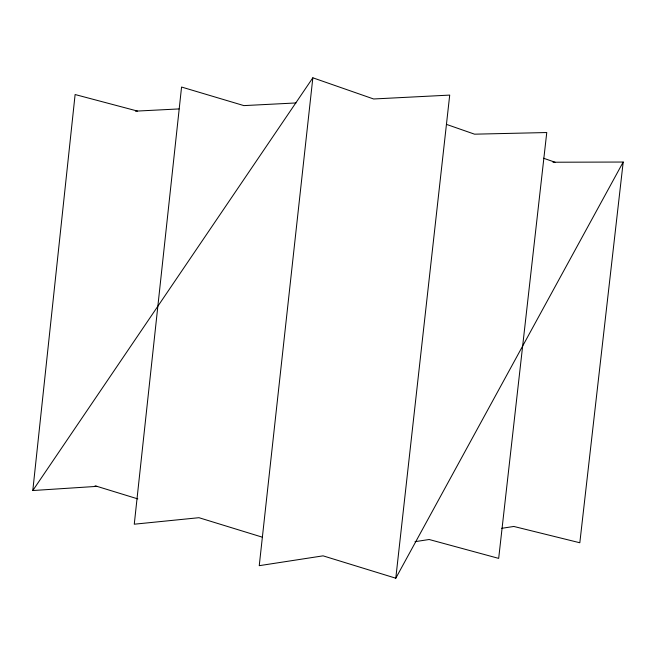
<?xml version="1.0" encoding="UTF-8"?>
<svg xmlns="http://www.w3.org/2000/svg" width="656" height="656" viewBox="0 0 656 656"><rect width="100%" height="100%" fill="white"/><g stroke="black" fill="none" stroke-linecap="round" stroke-linejoin="round"><path stroke-width="0.98" d="M97.014 486.358L32.8 490.532L75.112 94.538L137.416 111.053M395.789 578.207L449.713 95.095L373.617 98.982L312.846 77.793L259.243 565.677L323.064 555.845L395.789 578.207L623.2 162.04L552.967 162.229M623.2 162.04L579.822 542.758L513.828 526.456L501.733 528.318M32.8 490.532L312.846 77.793M415.018 541.676L429.163 539.503L498.675 558.387L546.76 132.537L474.559 134.177L446.679 124.46M135.398 111.159L178.998 108.929M295.987 102.951L243.893 105.608L181.564 87.043L134.267 524.201L198.965 517.699L262.482 537.223M95.079 485.768L137.793 498.896M543.512 158.219L555.009 162.221"/></g></svg>
